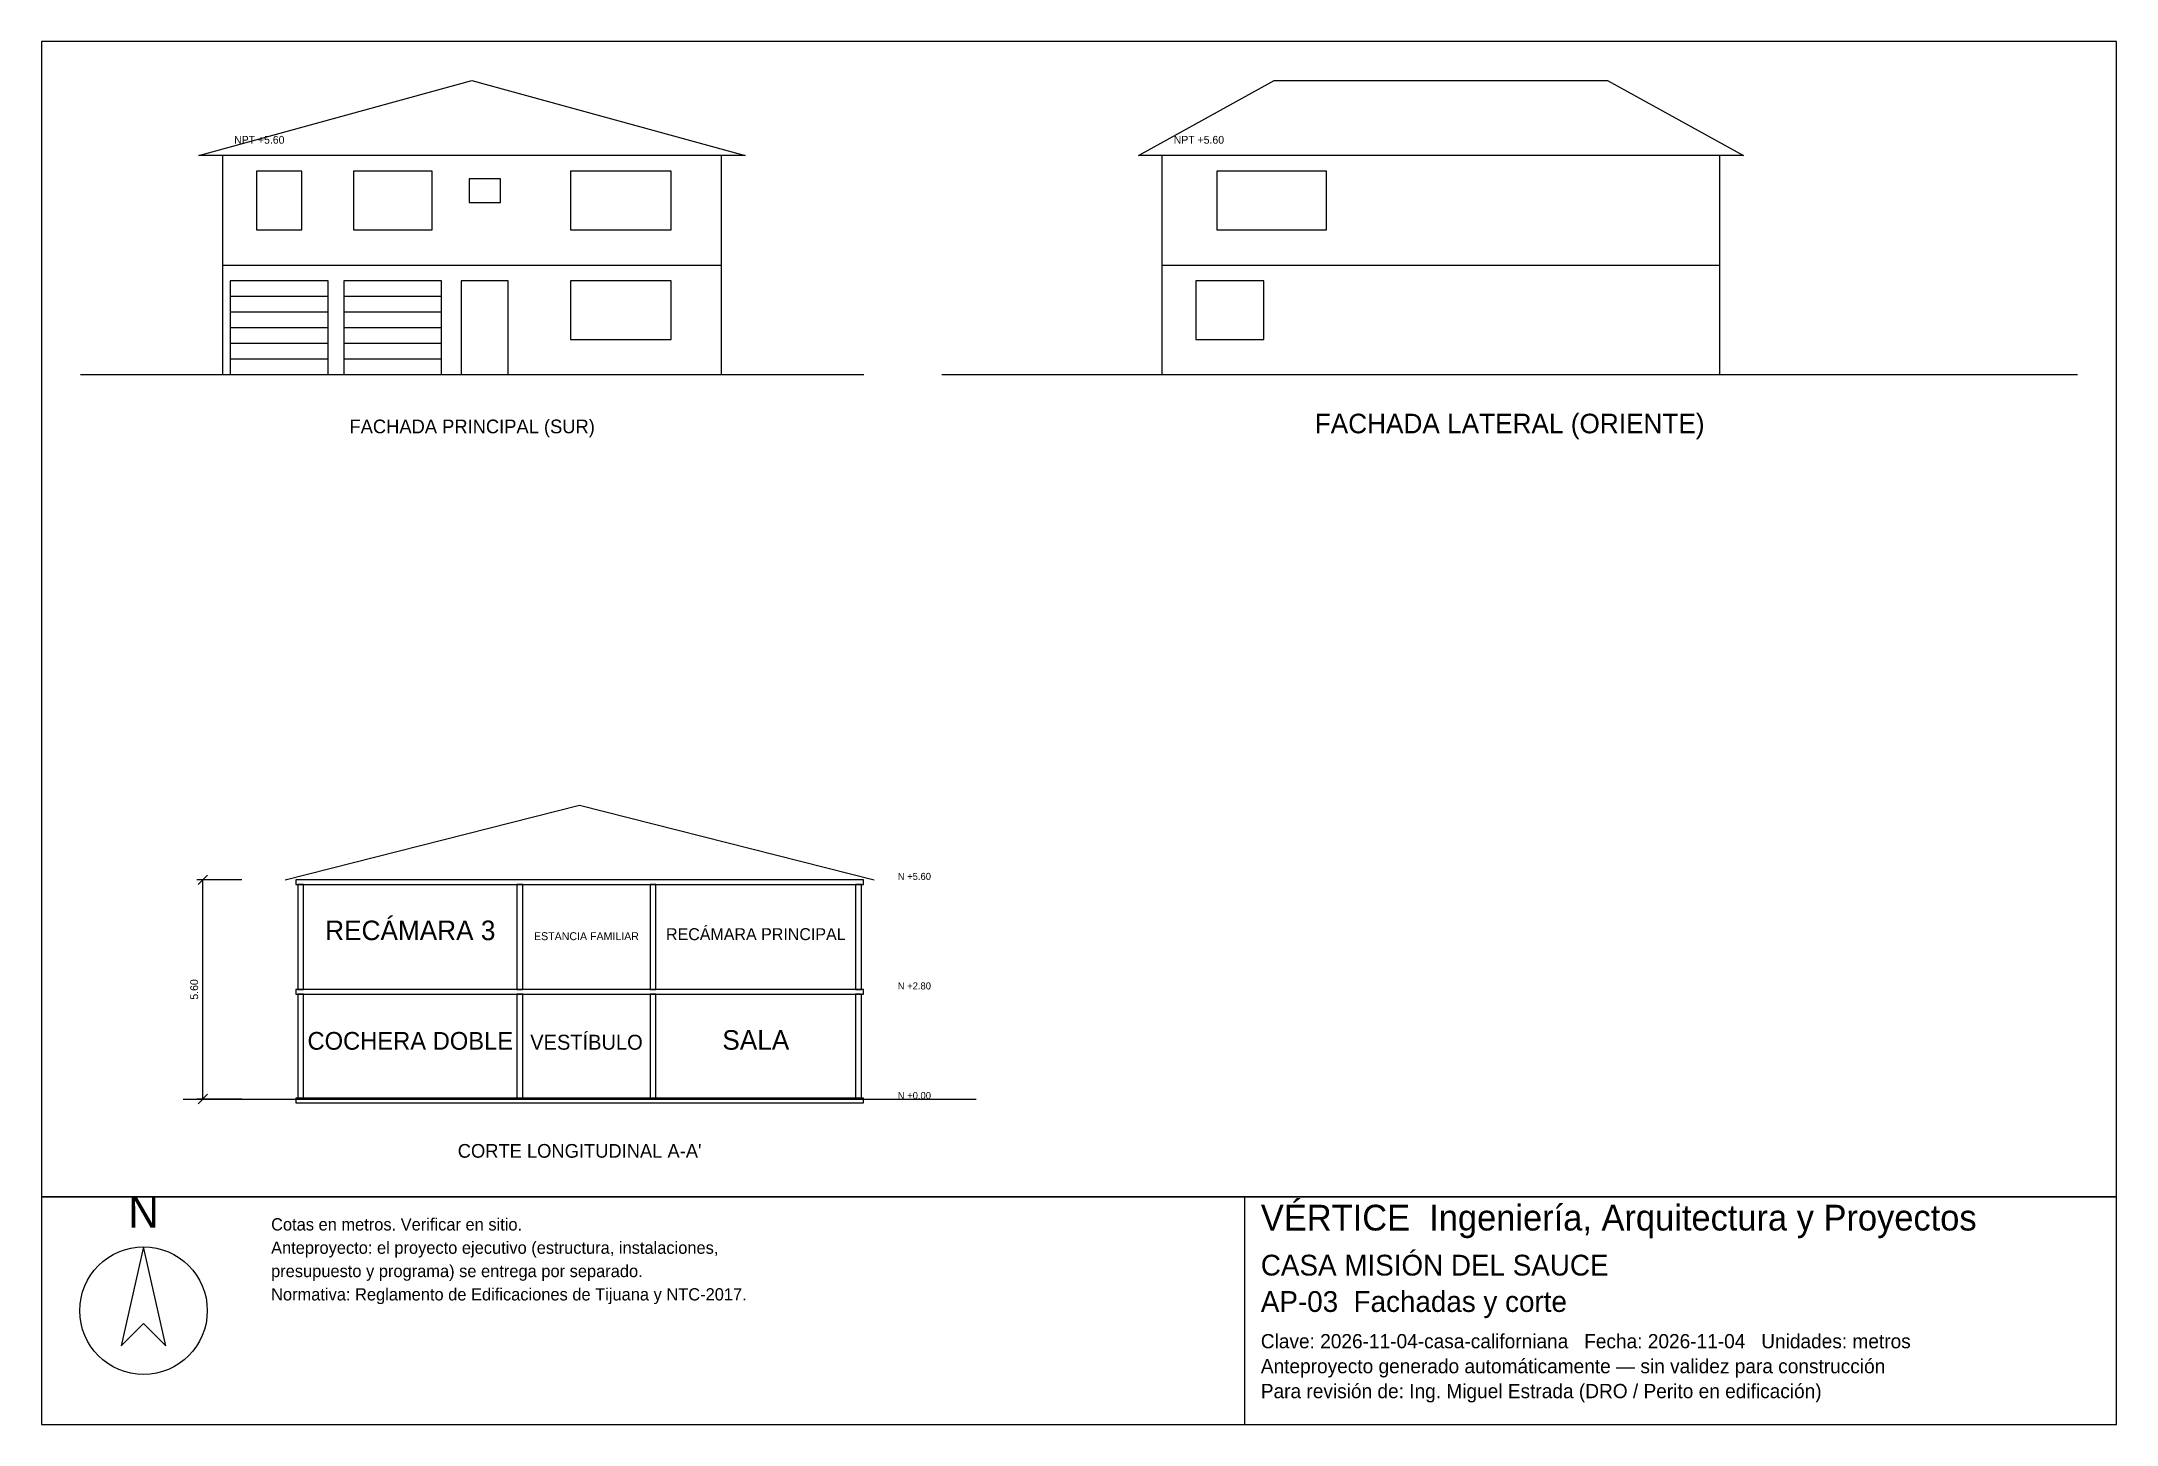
# Model space of a CAD drawing. Header units: metres. Extents: x -3 to 50, y -26.8 to 8.5.
import ezdxf
from ezdxf.enums import TextEntityAlignment as Align

# ---------------------------------------------------------------- set-up
doc = ezdxf.new("R2010")
doc.units = ezdxf.units.M
doc.header["$LTSCALE"] = 0.5
for name, color, linetype in [('A-CORTE', 7, 'CONTINUOUS'), ('A-FACHADA', 7, 'CONTINUOUS'), ('A-FACHADA-VIDRIO', 4, 'CONTINUOUS'), ('A-TEXTO', 3, 'CONTINUOUS'), ('COTAS', 8, 'CONTINUOUS'), ('LAMINA', 9, 'CONTINUOUS')]:
    doc.layers.add(name, color=color, linetype=linetype)
doc.styles.get("Standard").update_dxf_attribs({"font": 'txt', "width": 0.9})

msp = doc.modelspace()

# ---------------------------------------------------------------- linework, layer by layer
at = {"layer": 'A-CORTE'}
msp.add_line((0.62, -18.5125), (20.87, -18.5125), dxfattribs=at)
msp.add_lwpolyline([(3.22, -12.9125), (10.745, -11), (18.27, -12.9125)], dxfattribs=at)
for points in [[(3.495, -13.0325), (17.995, -13.0325), (17.995, -12.9125), (3.495, -12.9125)], [(3.545, -15.7125), (3.695, -15.7125), (3.695, -13.0325), (3.545, -13.0325)], [(9.145, -15.7125), (9.295, -15.7125), (9.295, -13.0325), (9.145, -13.0325)], [(12.545, -15.7125), (12.695, -15.7125), (12.695, -13.0325), (12.545, -13.0325)], [(17.795, -15.7125), (17.945, -15.7125), (17.945, -13.0325), (17.795, -13.0325)], [(3.495, -15.8325), (17.995, -15.8325), (17.995, -15.7125), (3.495, -15.7125)], [(3.545, -18.5125), (3.695, -18.5125), (3.695, -15.8325), (3.545, -15.8325)], [(9.145, -18.5125), (9.295, -18.5125), (9.295, -15.8325), (9.145, -15.8325)], [(12.545, -18.5125), (12.695, -18.5125), (12.695, -15.8325), (12.545, -15.8325)], [(17.795, -18.5125), (17.945, -18.5125), (17.945, -15.8325), (17.795, -15.8325)], [(3.495, -18.6125), (17.995, -18.6125), (17.995, -18.4925), (3.495, -18.4925)]]:
    msp.add_lwpolyline(points, close=True, dxfattribs=at)
at = {"layer": 'A-FACHADA'}
for p, q in [((1.62, 2.8), (14.37, 2.8)), ((25.62, 2.8), (39.87, 2.8)), ((1.82, 2), (4.32, 2)), ((1.82, 1.6), (4.32, 1.6)), ((4.72, 2), (7.22, 2)), ((4.72, 1.6), (7.22, 1.6)), ((1.82, 1.2), (4.32, 1.2)), ((4.72, 1.2), (7.22, 1.2)), ((1.82, 0.8), (4.32, 0.8)), ((4.72, 0.8), (7.22, 0.8)), ((-2, 0), (18, 0)), ((1.62, 0), (14.37, 0)), ((1.82, 0.4), (4.32, 0.4)), ((4.72, 0.4), (7.22, 0.4)), ((20, 0), (49, 0)), ((25.62, 0), (39.87, 0))]:
    msp.add_line(p, q, dxfattribs=at)
for points in [[(1.02, 5.6), (7.995, 7.5125), (14.97, 5.6)], [(25.02, 5.6), (28.4887, 7.5125), (37.0013, 7.5125), (40.47, 5.6)], [(1.62, 0), (14.37, 0), (14.37, 5.6), (1.62, 5.6)], [(25.62, 0), (39.87, 0), (39.87, 5.6), (25.62, 5.6)], [(1.82, 0), (4.32, 0), (4.32, 2.4), (1.82, 2.4)], [(4.72, 0), (7.22, 0), (7.22, 2.4), (4.72, 2.4)], [(7.72, 0), (8.92, 0), (8.92, 2.4), (7.72, 2.4)]]:
    msp.add_lwpolyline(points, close=True, dxfattribs=at)
at = {"layer": 'A-FACHADA-VIDRIO'}
for points in [[(2.49, 3.7), (3.65, 3.7), (3.65, 5.2), (2.49, 5.2)], [(4.965, 3.7), (6.975, 3.7), (6.975, 5.2), (4.965, 5.2)], [(7.92, 4.4), (8.72, 4.4), (8.72, 5), (7.92, 5)], [(10.508, 3.7), (13.083, 3.7), (13.083, 5.2), (10.508, 5.2)], [(27.02, 3.7), (29.82, 3.7), (29.82, 5.2), (27.02, 5.2)], [(10.508, 0.9), (13.083, 0.9), (13.083, 2.4), (10.508, 2.4)], [(26.488, 0.9), (28.224, 0.9), (28.224, 2.4), (26.488, 2.4)]]:
    msp.add_lwpolyline(points, close=True, dxfattribs=at)
at = {"layer": 'COTAS'}
for p, q in [((2.12, -12.9125), (0.97, -12.9125)), ((1, -13.0325), (1.24, -12.7925)), ((1.12, -18.5125), (1.12, -12.9125)), ((2.12, -18.5125), (0.97, -18.5125)), ((1, -18.6325), (1.24, -18.3925))]:
    msp.add_line(p, q, dxfattribs=at)
at = {"layer": 'LAMINA'}
msp.add_line((27.74, -26.8305), (27.74, -21.0125), dxfattribs=at)
for points in [[(-3, -21.0125), (50, -21.0125), (50, 8.5125), (-3, 8.5125)], [(-3, -26.8305), (50, -26.8305), (50, -21.0125), (-3, -21.0125)], [(-0.3936, -22.2924), (-0.9637, -24.8174), (-0.3936, -24.2473), (0.1766, -24.8174)]]:
    msp.add_lwpolyline(points, close=True, dxfattribs=at)
msp.add_circle((-0.3936, -23.9215), 1.629, dxfattribs=at)

# ---------------------------------------------------------------- texts
at = {"layer": 'A-TEXTO'}
for s, height, p in [('FACHADA LATERAL (ORIENTE)', 0.5, (34.5, -1.5)), ('FACHADA PRINCIPAL (SUR)', 0.35, (8, -1.5)), ('RECÁMARA 3', 0.5, (6.42, -14.4525)), ('ESTANCIA FAMILIAR', 0.2026, (10.92, -14.4525)), ('RECÁMARA PRINCIPAL', 0.3056, (15.245, -14.4525)), ('COCHERA DOBLE', 0.453, (6.42, -17.2525)), ('VESTÍBULO', 0.3827, (10.92, -17.2525)), ('SALA', 0.5, (15.245, -17.2525)), ("CORTE LONGITUDINAL A-A'", 0.35, (10.745, -20.0125))]:
    msp.add_text(s, height=height, dxfattribs=at).set_placement(p, align=Align.CENTER)
at = {"layer": 'COTAS'}
for s, height, p in [('NPT +5.60', 0.2, (1.92, 5.9)), ('NPT +5.60', 0.2, (25.92, 5.9)), ('N +5.60', 0.18, (18.87, -12.9125)), ('N +2.80', 0.18, (18.87, -15.7125)), ('N +0.00', 0.18, (18.87, -18.5125))]:
    msp.add_text(s, height=height, dxfattribs=at).set_placement(p)
msp.add_text('5.60', height=0.2, rotation=90, dxfattribs=at).set_placement((1, -15.7125), align=Align.CENTER)
at = {"layer": 'LAMINA'}
msp.add_text('N', height=0.8145, dxfattribs=at).set_placement((-0.3936, -21.8037), align=Align.CENTER)
for s, height, p in [('VÉRTICE  Ingeniería, Arquitectura y Proyectos', 0.6577, (28.1447, -21.8725)), ('Cotas en metros. Verificar en sitio.', 0.3137, (2.8645, -21.8725)), ('Anteproyecto: el proyecto ejecutivo (estructura, instalaciones,', 0.3137, (2.8645, -22.4685)), ('presupuesto y programa) se entrega por separado.', 0.3137, (2.8645, -23.0645)), ('CASA MISIÓN DEL SAUCE', 0.5312, (28.1447, -23.0235)), ('Normativa: Reglamento de Edificaciones de Tijuana y NTC-2017.', 0.3137, (2.8645, -23.6604)), ('AP-03  Fachadas y corte', 0.5312, (28.1447, -23.9531)), ('Clave: 2026-11-04-casa-californiana   Fecha: 2026-11-04   Unidades: metros', 0.3643, (28.1447, -24.8827)), ('Anteproyecto generado automáticamente — sin validez para construcción', 0.3643, (28.1447, -25.5201)), ('Para revisión de: Ing. Miguel Estrada (DRO / Perito en edificación)', 0.3643, (28.1447, -26.1576))]:
    msp.add_text(s, height=height, dxfattribs=at).set_placement(p)

doc.saveas('drawing.dxf')
